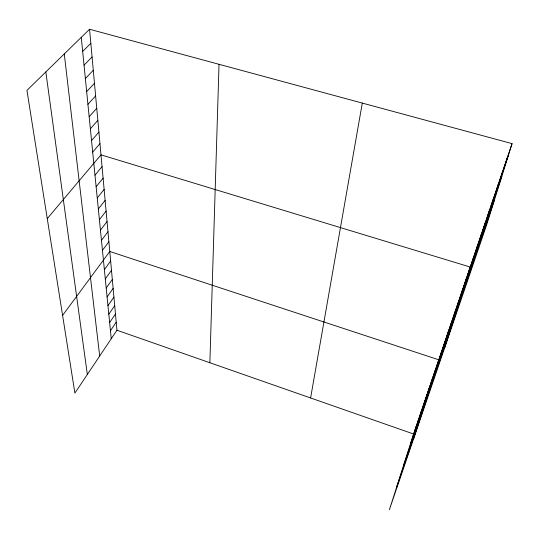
<?xml version="1.0" encoding="UTF-8"?>
<svg xmlns="http://www.w3.org/2000/svg" width="539" height="539" viewBox="0 0 539 539"><rect width="100%" height="100%" fill="white"/><g stroke="black" fill="none" stroke-linecap="round" stroke-linejoin="round"><path stroke-width="0.81" d="M209.866 362.74L219.029 64.303M310.605 397.977L362.302 103.09M512.05 143.623L486.69 224.729L389.387 509.746L413.615 434.016L512.05 143.623L89.555 29.254L26.95 90.363L74.894 393.079L116.943 330.232L89.555 29.254M490.537 207.865L493.913 197.126M494.89 195.044L498.258 184.318M499.363 181.845L502.725 171.139M503.978 168.256L507.32 157.583M444.581 348.086L470.217 267.034L100.982 154.841L47.264 218.612M470.507 266.906L473.909 256.146M474.3 255.735L477.702 244.962M478.194 244.255L481.59 233.488M482.196 232.457L485.585 221.691M486.306 220.336L489.695 209.577M441.764 351.63L445.14 341.012M445.066 341.901L448.448 331.256M448.455 331.916L451.844 321.251M451.931 321.668L455.32 310.976M455.502 311.144L458.898 300.432M459.167 300.331L462.57 289.598M462.94 289.221L466.343 278.474M412.881 436.765L416.162 426.511M415.468 429.132L418.763 418.837M418.123 421.316L421.424 410.981M420.831 413.325L424.146 402.95M423.614 405.139L426.935 394.723M426.457 396.758L429.785 386.308M429.367 388.168L432.709 377.684M432.352 379.375L435.707 368.851M413.669 438.625L438.773 359.803L109.781 251.484L62.591 315.403M438.551 361.11L441.919 350.525M410.347 444.23L508.722 154.262M403.704 464.989L501.876 176.172M396.583 487.249L494.398 200.09M110.448 330.737L116.215 322.207M109.639 322.565L115.467 314.021M108.804 314.21L114.706 305.653M107.955 305.68L113.931 297.11M107.093 296.962L113.136 288.378M106.203 288.048L112.321 279.458M105.3 278.939L111.492 270.342M104.371 269.621L110.643 261.017M102.45 250.339L108.891 241.728M101.46 240.36L107.982 231.75M100.443 230.146L107.052 221.536M99.405 219.683L106.102 211.079M98.341 208.964L105.125 200.373M97.242 197.988L104.128 189.405M96.124 186.737L103.104 178.166M94.979 175.195L102.06 166.652M92.681 152.119L99.964 143.623M91.536 140.605L98.92 132.129M90.363 128.808L97.849 120.365M89.164 116.714L96.75 108.305M87.931 104.317L95.625 95.949M86.664 91.61L94.473 83.282M85.364 78.566L93.287 70.292M84.037 65.185L92.075 56.966M82.669 51.448L90.835 43.288M116.943 330.232L413.615 434.016M45.828 71.936L87.338 374.477M64.269 53.934L99.688 356.016M81.268 37.346L111.25 338.748"/></g></svg>
